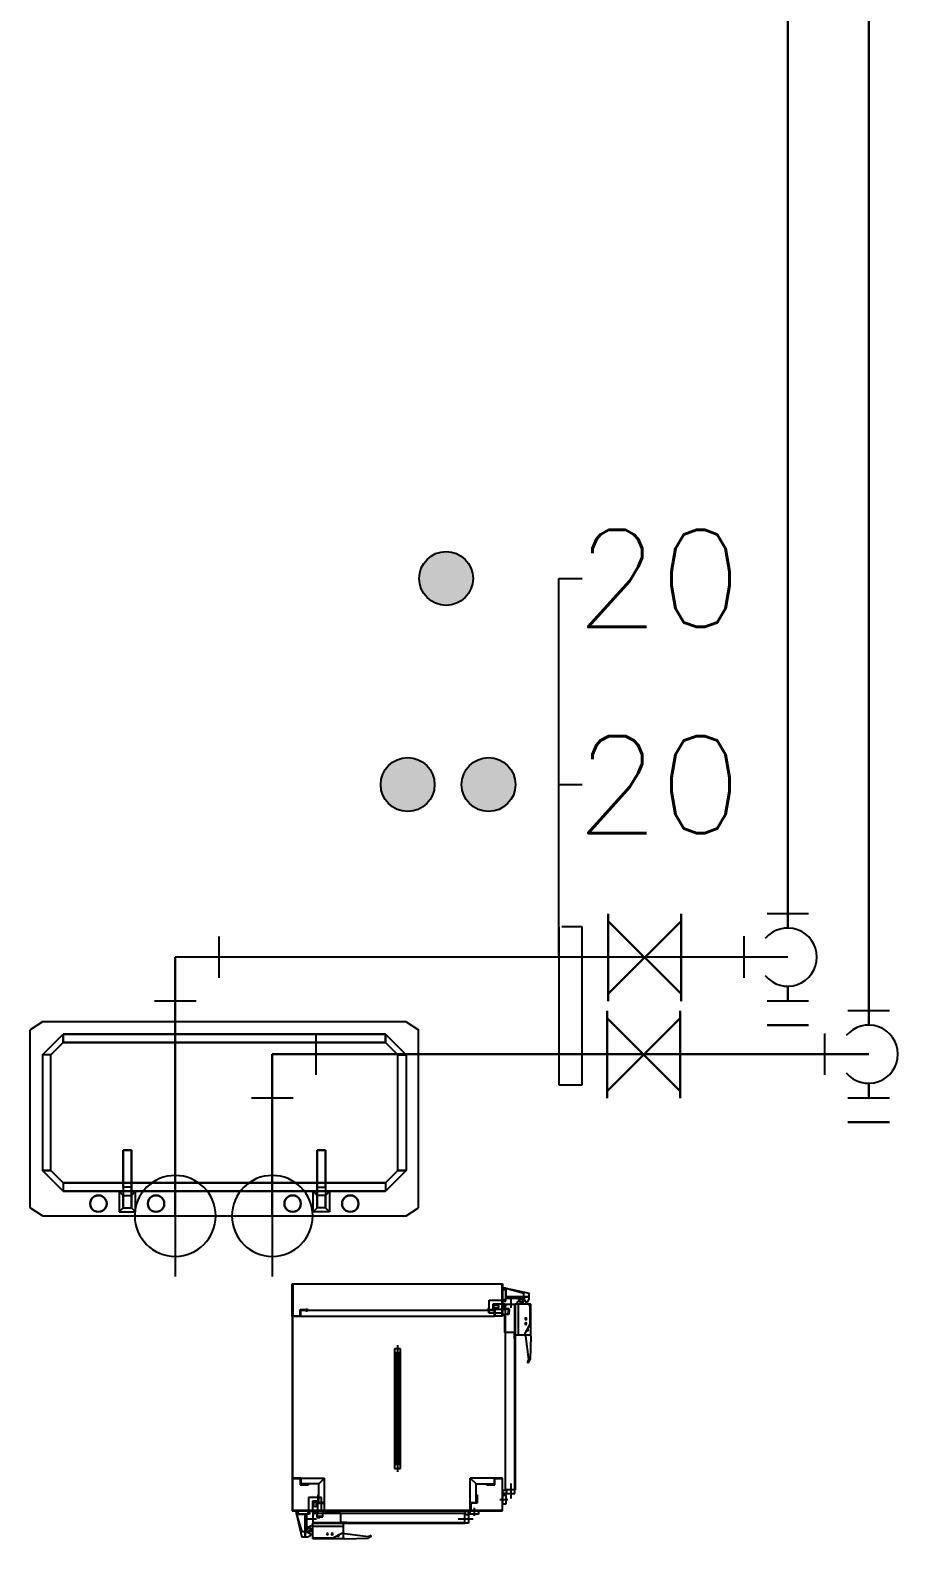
# Model space of a CAD drawing. Header units: millimetres. Extents: x 98929 to 11941380, y 952 to 54154.
# Drawn here: x 241395 to 244076, y 35898 to 40561 of the extents above; entities that cross this region are included whole.
import ezdxf
from ezdxf.enums import TextEntityAlignment as Align

# ---------------------------------------------------------------- set-up
doc = ezdxf.new("R2010")
doc.units = ezdxf.units.MM
doc.linetypes.add('PHANTOM', pattern=[63.5, 31.75, -6.35, 6.35, -6.35, 6.35, -6.35])
doc.layers.add('-급수', color=3, linetype='Continuous', lineweight=30)
doc.layers.add('-급탕', color=2, linetype='Continuous', lineweight=30)
for name, color, linetype in [('1', 1, 'Continuous'), ('5TXT', 7, 'Continuous'), ('ex', 1, 'Continuous'), ('pipe', 3, 'Continuous'), ('Y', 2, 'Continuous'), ('빌트인', 8, 'Continuous')]:
    doc.layers.add(name, color=color, linetype=linetype)
doc.styles.add('굴림', font='simple.shx', dxfattribs={"bigfont": 'whgtxt.shx'})

# ---------------------------------------------------------------- blocks, each defined once
blk = doc.blocks.new('SINK3')
at = {"layer": '빌트인', "linetype": 'Continuous'}
for p, q in [((-561.9, 0), (-600, -25.4)), ((-561.9, 0), (561.9, 0)), ((561.9, 0), (600, -25.4)), ((-600, -25.4), (-600, -574.6)), ((-413.7, -31.6), (-414.5, -38.2)), ((-414.5, -38.2), (-413.7, -31.6)), ((-413.7, -31.6), (-414.5, -38.2)), ((-414.5, -38.2), (-413.7, -31.6)), ((-414.5, -38.2), (-414.5, -38.2)), ((-414.5, -38.2), (-413.7, -44.8)), ((-414.5, -38.2), (-414.5, -38.2)), ((-413.7, -44.8), (-414.5, -38.2)), ((-414.5, -38.2), (-413.7, -44.8)), ((-413.7, -44.8), (-414.5, -38.2)), ((-411.1, -25.4), (-413.7, -31.6)), ((-413.7, -31.6), (-411.1, -25.4)), ((-411.1, -25.4), (-413.7, -31.6)), ((-413.7, -31.6), (-411.1, -25.4)), ((-413.7, -31.6), (-413.7, -31.6)), ((-413.7, -31.6), (-413.7, -31.6)), ((-413.7, -44.8), (-413.7, -44.8)), ((-413.7, -44.8), (-411.1, -51)), ((-413.7, -44.8), (-413.7, -44.8)), ((-411.1, -51), (-413.7, -44.8)), ((-413.7, -44.8), (-411.1, -51)), ((-411.1, -51), (-413.7, -44.8)), ((-407.1, -20.2), (-411.1, -25.4)), ((-411.1, -25.4), (-407.1, -20.2)), ((-407.1, -20.2), (-411.1, -25.4)), ((-411.1, -25.4), (-407.1, -20.2)), ((-411.1, -25.4), (-411.1, -25.4)), ((-411.1, -25.4), (-411.1, -25.4)), ((-401.8, -16.2), (-407.1, -20.2)), ((-407.1, -20.2), (-401.8, -16.2)), ((-401.8, -16.2), (-407.1, -20.2)), ((-407.1, -20.2), (-401.8, -16.2)), ((-407.1, -20.2), (-407.1, -20.2)), ((-407.1, -20.2), (-407.1, -20.2)), ((-395.6, -13.6), (-401.8, -16.2)), ((-401.8, -16.2), (-395.6, -13.6)), ((-395.6, -13.6), (-401.8, -16.2)), ((-401.8, -16.2), (-395.6, -13.6)), ((-401.8, -16.2), (-401.8, -16.2)), ((-401.8, -16.2), (-401.8, -16.2)), ((-389.1, -12.8), (-395.6, -13.6)), ((-395.6, -13.6), (-389.1, -12.8)), ((-389.1, -12.8), (-395.6, -13.6)), ((-395.6, -13.6), (-389.1, -12.8)), ((-395.6, -13.6), (-395.6, -13.6)), ((-395.6, -13.6), (-395.6, -13.6)), ((-382.5, -13.6), (-389.1, -12.8)), ((-389.1, -12.8), (-389.1, -12.8)), ((-389.1, -12.8), (-382.5, -13.6)), ((-382.5, -13.6), (-389.1, -12.8)), ((-389.1, -12.8), (-382.5, -13.6)), ((-389.1, -12.8), (-389.1, -12.8)), ((-376.3, -16.2), (-382.5, -13.6)), ((-382.5, -13.6), (-382.5, -13.6)), ((-382.5, -13.6), (-376.3, -16.2)), ((-376.3, -16.2), (-382.5, -13.6)), ((-382.5, -13.6), (-376.3, -16.2)), ((-382.5, -13.6), (-382.5, -13.6)), ((-371.1, -20.2), (-376.3, -16.2)), ((-376.3, -16.2), (-376.3, -16.2)), ((-376.3, -16.2), (-371.1, -20.2)), ((-371.1, -20.2), (-376.3, -16.2)), ((-376.3, -16.2), (-371.1, -20.2)), ((-376.3, -16.2), (-376.3, -16.2)), ((-367.1, -25.4), (-371.1, -20.2)), ((-371.1, -20.2), (-371.1, -20.2)), ((-371.1, -20.2), (-367.1, -25.4)), ((-367.1, -25.4), (-371.1, -20.2)), ((-371.1, -20.2), (-367.1, -25.4)), ((-371.1, -20.2), (-371.1, -20.2)), ((-364.5, -31.6), (-367.1, -25.4)), ((-367.1, -25.4), (-367.1, -25.4)), ((-367.1, -25.4), (-364.5, -31.6)), ((-364.5, -31.6), (-367.1, -25.4)), ((-367.1, -25.4), (-364.5, -31.6)), ((-367.1, -25.4), (-367.1, -25.4)), ((-367.1, -51), (-364.5, -44.8)), ((-364.5, -44.8), (-367.1, -51)), ((-367.1, -51), (-364.5, -44.8)), ((-364.5, -44.8), (-367.1, -51)), ((-363.6, -38.2), (-364.5, -31.6)), ((-364.5, -31.6), (-364.5, -31.6)), ((-364.5, -31.6), (-363.6, -38.2)), ((-363.6, -38.2), (-364.5, -31.6)), ((-364.5, -31.6), (-363.6, -38.2)), ((-364.5, -31.6), (-364.5, -31.6)), ((-364.5, -44.8), (-363.6, -38.2)), ((-363.6, -38.2), (-364.5, -44.8)), ((-364.5, -44.8), (-363.6, -38.2)), ((-363.6, -38.2), (-364.5, -44.8)), ((-364.5, -44.8), (-364.5, -44.8)), ((-364.5, -44.8), (-364.5, -44.8)), ((-363.6, -38.2), (-363.6, -38.2)), ((-363.6, -38.2), (-363.6, -38.2)), ((-312.8, -25.4), (-325.4, -12.8)), ((-325.4, -12.8), (-274.6, -12.8)), ((-325.4, -76.4), (-325.4, -12.8)), ((-312.8, -25.4), (-325.4, -12.8)), ((-312.8, -89.1), (-312.8, -25.4)), ((-312.8, -25.4), (-287.2, -25.4)), ((-312.8, -25.4), (-312.8, -63.6)), ((-312.8, -89.1), (-312.8, -25.4)), ((-312.8, -25.4), (-287.2, -25.4)), ((-287.2, -25.4), (-274.6, -12.8)), ((-287.2, -25.4), (-274.6, -12.8)), ((-287.2, -25.4), (-287.2, -89.1)), ((-287.2, -25.4), (-287.2, -63.6)), ((-287.2, -89.1), (-287.2, -25.4)), ((-274.6, -12.8), (-274.6, -76.4)), ((-235.5, -31.6), (-236.4, -38.2)), ((-236.4, -38.2), (-235.5, -31.6)), ((-235.5, -31.6), (-236.4, -38.2)), ((-236.4, -38.2), (-235.5, -31.6)), ((-236.4, -38.2), (-236.4, -38.2)), ((-236.4, -38.2), (-235.5, -44.8)), ((-236.4, -38.2), (-236.4, -38.2)), ((-235.5, -44.8), (-236.4, -38.2)), ((-236.4, -38.2), (-235.5, -44.8)), ((-235.5, -44.8), (-236.4, -38.2)), ((-232.9, -25.4), (-235.5, -31.6)), ((-235.5, -31.6), (-232.9, -25.4)), ((-232.9, -25.4), (-235.5, -31.6)), ((-235.5, -31.6), (-232.9, -25.4)), ((-235.5, -31.6), (-235.5, -31.6)), ((-235.5, -31.6), (-235.5, -31.6)), ((-235.5, -44.8), (-235.5, -44.8)), ((-235.5, -44.8), (-232.9, -51)), ((-235.5, -44.8), (-235.5, -44.8)), ((-232.9, -51), (-235.5, -44.8)), ((-235.5, -44.8), (-232.9, -51)), ((-232.9, -51), (-235.5, -44.8)), ((-228.9, -20.2), (-232.9, -25.4)), ((-232.9, -25.4), (-228.9, -20.2)), ((-228.9, -20.2), (-232.9, -25.4)), ((-232.9, -25.4), (-228.9, -20.2)), ((-232.9, -25.4), (-232.9, -25.4)), ((-232.9, -25.4), (-232.9, -25.4)), ((-223.7, -16.2), (-228.9, -20.2)), ((-228.9, -20.2), (-223.7, -16.2)), ((-223.7, -16.2), (-228.9, -20.2)), ((-228.9, -20.2), (-223.7, -16.2)), ((-228.9, -20.2), (-228.9, -20.2)), ((-228.9, -20.2), (-228.9, -20.2)), ((-217.5, -13.6), (-223.7, -16.2)), ((-223.7, -16.2), (-217.5, -13.6)), ((-217.5, -13.6), (-223.7, -16.2)), ((-223.7, -16.2), (-217.5, -13.6)), ((-223.7, -16.2), (-223.7, -16.2)), ((-223.7, -16.2), (-223.7, -16.2)), ((-210.9, -12.8), (-217.5, -13.6)), ((-217.5, -13.6), (-210.9, -12.8)), ((-210.9, -12.8), (-217.5, -13.6)), ((-217.5, -13.6), (-210.9, -12.8)), ((-217.5, -13.6), (-217.5, -13.6)), ((-217.5, -13.6), (-217.5, -13.6)), ((-204.4, -13.6), (-210.9, -12.8)), ((-210.9, -12.8), (-210.9, -12.8)), ((-210.9, -12.8), (-204.4, -13.6)), ((-204.4, -13.6), (-210.9, -12.8)), ((-210.9, -12.8), (-204.4, -13.6)), ((-210.9, -12.8), (-210.9, -12.8)), ((-198.2, -16.2), (-204.4, -13.6)), ((-204.4, -13.6), (-204.4, -13.6)), ((-204.4, -13.6), (-198.2, -16.2)), ((-198.2, -16.2), (-204.4, -13.6)), ((-204.4, -13.6), (-198.2, -16.2)), ((-204.4, -13.6), (-204.4, -13.6)), ((-192.9, -20.2), (-198.2, -16.2)), ((-198.2, -16.2), (-198.2, -16.2)), ((-198.2, -16.2), (-192.9, -20.2)), ((-192.9, -20.2), (-198.2, -16.2)), ((-198.2, -16.2), (-192.9, -20.2)), ((-198.2, -16.2), (-198.2, -16.2)), ((-188.9, -25.4), (-192.9, -20.2)), ((-192.9, -20.2), (-192.9, -20.2)), ((-192.9, -20.2), (-188.9, -25.4)), ((-188.9, -25.4), (-192.9, -20.2)), ((-192.9, -20.2), (-188.9, -25.4)), ((-192.9, -20.2), (-192.9, -20.2)), ((-186.3, -31.6), (-188.9, -25.4)), ((-188.9, -25.4), (-188.9, -25.4)), ((-188.9, -25.4), (-186.3, -31.6)), ((-186.3, -31.6), (-188.9, -25.4)), ((-188.9, -25.4), (-186.3, -31.6)), ((-188.9, -25.4), (-188.9, -25.4)), ((-188.9, -51), (-186.3, -44.8)), ((-186.3, -44.8), (-188.9, -51)), ((-188.9, -51), (-186.3, -44.8)), ((-186.3, -44.8), (-188.9, -51)), ((-185.5, -38.2), (-186.3, -31.6)), ((-186.3, -31.6), (-186.3, -31.6)), ((-186.3, -31.6), (-185.5, -38.2)), ((-185.5, -38.2), (-186.3, -31.6)), ((-186.3, -31.6), (-185.5, -38.2)), ((-186.3, -31.6), (-186.3, -31.6)), ((-186.3, -44.8), (-185.5, -38.2)), ((-185.5, -38.2), (-186.3, -44.8)), ((-186.3, -44.8), (-185.5, -38.2)), ((-185.5, -38.2), (-186.3, -44.8)), ((-186.3, -44.8), (-186.3, -44.8)), ((-186.3, -44.8), (-186.3, -44.8)), ((-185.5, -38.2), (-185.5, -38.2)), ((-185.5, -38.2), (-185.5, -38.2)), ((185.5, -38.2), (186.3, -31.6)), ((186.3, -31.6), (185.5, -38.2)), ((185.5, -38.2), (186.3, -31.6)), ((186.3, -31.6), (185.5, -38.2)), ((186.3, -44.8), (185.5, -38.2)), ((185.5, -38.2), (185.5, -38.2)), ((185.5, -38.2), (186.3, -44.8)), ((186.3, -44.8), (185.5, -38.2)), ((185.5, -38.2), (186.3, -44.8)), ((185.5, -38.2), (185.5, -38.2)), ((186.3, -31.6), (188.9, -25.4)), ((188.9, -25.4), (186.3, -31.6)), ((186.3, -31.6), (188.9, -25.4)), ((188.9, -25.4), (186.3, -31.6)), ((186.3, -31.6), (186.3, -31.6)), ((186.3, -31.6), (186.3, -31.6)), ((188.9, -51), (186.3, -44.8)), ((186.3, -44.8), (186.3, -44.8)), ((186.3, -44.8), (188.9, -51)), ((188.9, -51), (186.3, -44.8)), ((186.3, -44.8), (188.9, -51)), ((186.3, -44.8), (186.3, -44.8)), ((188.9, -25.4), (192.9, -20.2)), ((192.9, -20.2), (188.9, -25.4)), ((188.9, -25.4), (192.9, -20.2)), ((192.9, -20.2), (188.9, -25.4)), ((188.9, -25.4), (188.9, -25.4)), ((188.9, -25.4), (188.9, -25.4)), ((192.9, -20.2), (198.2, -16.2)), ((198.2, -16.2), (192.9, -20.2)), ((192.9, -20.2), (198.2, -16.2)), ((198.2, -16.2), (192.9, -20.2)), ((192.9, -20.2), (192.9, -20.2)), ((192.9, -20.2), (192.9, -20.2)), ((198.2, -16.2), (204.4, -13.6)), ((204.4, -13.6), (198.2, -16.2)), ((198.2, -16.2), (204.4, -13.6)), ((204.4, -13.6), (198.2, -16.2)), ((198.2, -16.2), (198.2, -16.2)), ((198.2, -16.2), (198.2, -16.2)), ((204.4, -13.6), (210.9, -12.8)), ((210.9, -12.8), (204.4, -13.6)), ((204.4, -13.6), (210.9, -12.8)), ((210.9, -12.8), (204.4, -13.6)), ((204.4, -13.6), (204.4, -13.6)), ((204.4, -13.6), (204.4, -13.6)), ((210.9, -12.8), (210.9, -12.8)), ((210.9, -12.8), (217.5, -13.6)), ((210.9, -12.8), (210.9, -12.8)), ((217.5, -13.6), (210.9, -12.8)), ((210.9, -12.8), (217.5, -13.6)), ((217.5, -13.6), (210.9, -12.8)), ((217.5, -13.6), (217.5, -13.6)), ((217.5, -13.6), (223.7, -16.2)), ((217.5, -13.6), (217.5, -13.6)), ((223.7, -16.2), (217.5, -13.6)), ((217.5, -13.6), (223.7, -16.2)), ((223.7, -16.2), (217.5, -13.6)), ((223.7, -16.2), (223.7, -16.2)), ((223.7, -16.2), (228.9, -20.2)), ((223.7, -16.2), (223.7, -16.2)), ((228.9, -20.2), (223.7, -16.2)), ((223.7, -16.2), (228.9, -20.2)), ((228.9, -20.2), (223.7, -16.2)), ((228.9, -20.2), (228.9, -20.2)), ((228.9, -20.2), (232.9, -25.4)), ((228.9, -20.2), (228.9, -20.2)), ((232.9, -25.4), (228.9, -20.2)), ((228.9, -20.2), (232.9, -25.4)), ((232.9, -25.4), (228.9, -20.2)), ((232.9, -25.4), (232.9, -25.4)), ((232.9, -25.4), (235.5, -31.6)), ((232.9, -25.4), (232.9, -25.4)), ((235.5, -31.6), (232.9, -25.4)), ((232.9, -25.4), (235.5, -31.6)), ((235.5, -31.6), (232.9, -25.4)), ((235.5, -44.8), (232.9, -51)), ((232.9, -51), (235.5, -44.8)), ((235.5, -44.8), (232.9, -51)), ((232.9, -51), (235.5, -44.8)), ((235.5, -31.6), (235.5, -31.6)), ((235.5, -31.6), (236.4, -38.2)), ((235.5, -31.6), (235.5, -31.6)), ((236.4, -38.2), (235.5, -31.6)), ((235.5, -31.6), (236.4, -38.2)), ((236.4, -38.2), (235.5, -31.6)), ((236.4, -38.2), (235.5, -44.8)), ((235.5, -44.8), (236.4, -38.2)), ((236.4, -38.2), (235.5, -44.8)), ((235.5, -44.8), (236.4, -38.2)), ((235.5, -44.8), (235.5, -44.8)), ((235.5, -44.8), (235.5, -44.8)), ((236.4, -38.2), (236.4, -38.2)), ((236.4, -38.2), (236.4, -38.2)), ((287.2, -25.4), (274.6, -12.8)), ((325.4, -12.8), (274.6, -12.8)), ((274.6, -12.8), (274.6, -76.4)), ((287.2, -25.4), (274.6, -12.8)), ((287.2, -25.4), (287.2, -89.1)), ((312.8, -25.4), (287.2, -25.4)), ((287.2, -25.4), (287.2, -63.6)), ((287.2, -89.1), (287.2, -25.4)), ((312.8, -25.4), (287.2, -25.4)), ((312.8, -25.4), (325.4, -12.8)), ((312.8, -25.4), (325.4, -12.8)), ((312.8, -89.1), (312.8, -25.4)), ((312.8, -25.4), (312.8, -63.6)), ((312.8, -89.1), (312.8, -25.4)), ((325.4, -76.4), (325.4, -12.8)), ((363.6, -38.2), (364.5, -31.6)), ((364.5, -31.6), (363.6, -38.2)), ((363.6, -38.2), (364.5, -31.6)), ((364.5, -31.6), (363.6, -38.2)), ((364.5, -44.8), (363.6, -38.2)), ((363.6, -38.2), (363.6, -38.2)), ((363.6, -38.2), (364.5, -44.8)), ((364.5, -44.8), (363.6, -38.2)), ((363.6, -38.2), (364.5, -44.8)), ((363.6, -38.2), (363.6, -38.2)), ((364.5, -31.6), (367.1, -25.4)), ((367.1, -25.4), (364.5, -31.6)), ((364.5, -31.6), (367.1, -25.4)), ((367.1, -25.4), (364.5, -31.6)), ((364.5, -31.6), (364.5, -31.6)), ((364.5, -31.6), (364.5, -31.6)), ((367.1, -51), (364.5, -44.8)), ((364.5, -44.8), (364.5, -44.8)), ((364.5, -44.8), (367.1, -51)), ((367.1, -51), (364.5, -44.8)), ((364.5, -44.8), (367.1, -51)), ((364.5, -44.8), (364.5, -44.8)), ((367.1, -25.4), (371.1, -20.2)), ((371.1, -20.2), (367.1, -25.4)), ((367.1, -25.4), (371.1, -20.2)), ((371.1, -20.2), (367.1, -25.4)), ((367.1, -25.4), (367.1, -25.4)), ((367.1, -25.4), (367.1, -25.4)), ((371.1, -20.2), (376.3, -16.2)), ((376.3, -16.2), (371.1, -20.2)), ((371.1, -20.2), (376.3, -16.2)), ((376.3, -16.2), (371.1, -20.2)), ((371.1, -20.2), (371.1, -20.2)), ((371.1, -20.2), (371.1, -20.2)), ((376.3, -16.2), (382.5, -13.6)), ((382.5, -13.6), (376.3, -16.2)), ((376.3, -16.2), (382.5, -13.6)), ((382.5, -13.6), (376.3, -16.2)), ((376.3, -16.2), (376.3, -16.2)), ((376.3, -16.2), (376.3, -16.2)), ((382.5, -13.6), (389.1, -12.8)), ((389.1, -12.8), (382.5, -13.6)), ((382.5, -13.6), (389.1, -12.8)), ((389.1, -12.8), (382.5, -13.6)), ((382.5, -13.6), (382.5, -13.6)), ((382.5, -13.6), (382.5, -13.6)), ((389.1, -12.8), (389.1, -12.8)), ((389.1, -12.8), (395.6, -13.6)), ((389.1, -12.8), (389.1, -12.8)), ((395.6, -13.6), (389.1, -12.8)), ((389.1, -12.8), (395.6, -13.6)), ((395.6, -13.6), (389.1, -12.8)), ((395.6, -13.6), (395.6, -13.6)), ((395.6, -13.6), (401.8, -16.2)), ((395.6, -13.6), (395.6, -13.6)), ((401.8, -16.2), (395.6, -13.6)), ((395.6, -13.6), (401.8, -16.2)), ((401.8, -16.2), (395.6, -13.6)), ((401.8, -16.2), (401.8, -16.2)), ((401.8, -16.2), (407.1, -20.2)), ((401.8, -16.2), (401.8, -16.2)), ((407.1, -20.2), (401.8, -16.2)), ((401.8, -16.2), (407.1, -20.2)), ((407.1, -20.2), (401.8, -16.2)), ((407.1, -20.2), (407.1, -20.2)), ((407.1, -20.2), (411.1, -25.4)), ((407.1, -20.2), (407.1, -20.2)), ((411.1, -25.4), (407.1, -20.2)), ((407.1, -20.2), (411.1, -25.4)), ((411.1, -25.4), (407.1, -20.2)), ((411.1, -25.4), (411.1, -25.4)), ((411.1, -25.4), (413.7, -31.6)), ((411.1, -25.4), (411.1, -25.4)), ((413.7, -31.6), (411.1, -25.4)), ((411.1, -25.4), (413.7, -31.6)), ((413.7, -31.6), (411.1, -25.4)), ((413.7, -44.8), (411.1, -51)), ((411.1, -51), (413.7, -44.8)), ((413.7, -44.8), (411.1, -51)), ((411.1, -51), (413.7, -44.8)), ((413.7, -31.6), (413.7, -31.6)), ((413.7, -31.6), (414.5, -38.2)), ((413.7, -31.6), (413.7, -31.6)), ((414.5, -38.2), (413.7, -31.6)), ((413.7, -31.6), (414.5, -38.2)), ((414.5, -38.2), (413.7, -31.6)), ((414.5, -38.2), (413.7, -44.8)), ((413.7, -44.8), (414.5, -38.2)), ((414.5, -38.2), (413.7, -44.8)), ((413.7, -44.8), (414.5, -38.2)), ((413.7, -44.8), (413.7, -44.8)), ((413.7, -44.8), (413.7, -44.8)), ((414.5, -38.2), (414.5, -38.2)), ((414.5, -38.2), (414.5, -38.2)), ((600, -25.4), (600, -574.6)), ((-498.2, -76.4), (-561.9, -140.1)), ((-561.9, -140.1), (-498.2, -76.4)), ((498.2, -76.4), (-498.2, -76.4)), ((-498.2, -101.8), (-498.2, -76.4)), ((-498.2, -76.4), (498.2, -76.4)), ((-498.2, -101.8), (-498.2, -76.4)), ((-411.1, -51), (-411.1, -51)), ((-411.1, -51), (-407.1, -56.2)), ((-411.1, -51), (-411.1, -51)), ((-407.1, -56.2), (-411.1, -51)), ((-411.1, -51), (-407.1, -56.2)), ((-407.1, -56.2), (-411.1, -51)), ((-407.1, -56.2), (-407.1, -56.2)), ((-407.1, -56.2), (-401.8, -60.2)), ((-407.1, -56.2), (-407.1, -56.2)), ((-401.8, -60.2), (-407.1, -56.2)), ((-407.1, -56.2), (-401.8, -60.2)), ((-401.8, -60.2), (-407.1, -56.2)), ((-401.8, -60.2), (-401.8, -60.2)), ((-401.8, -60.2), (-395.6, -62.8)), ((-401.8, -60.2), (-401.8, -60.2)), ((-395.6, -62.8), (-401.8, -60.2)), ((-401.8, -60.2), (-395.6, -62.8)), ((-395.6, -62.8), (-401.8, -60.2)), ((-395.6, -62.8), (-395.6, -62.8)), ((-395.6, -62.8), (-389.1, -63.6)), ((-395.6, -62.8), (-395.6, -62.8)), ((-389.1, -63.6), (-395.6, -62.8)), ((-395.6, -62.8), (-389.1, -63.6)), ((-389.1, -63.6), (-395.6, -62.8)), ((-389.1, -63.6), (-382.5, -62.8)), ((-382.5, -62.8), (-389.1, -63.6)), ((-389.1, -63.6), (-382.5, -62.8)), ((-382.5, -62.8), (-389.1, -63.6)), ((-389.1, -63.6), (-389.1, -63.6)), ((-389.1, -63.6), (-389.1, -63.6)), ((-382.5, -62.8), (-376.3, -60.2)), ((-376.3, -60.2), (-382.5, -62.8)), ((-382.5, -62.8), (-376.3, -60.2)), ((-376.3, -60.2), (-382.5, -62.8)), ((-382.5, -62.8), (-382.5, -62.8)), ((-382.5, -62.8), (-382.5, -62.8)), ((-376.3, -60.2), (-371.1, -56.2)), ((-371.1, -56.2), (-376.3, -60.2)), ((-376.3, -60.2), (-371.1, -56.2)), ((-371.1, -56.2), (-376.3, -60.2)), ((-376.3, -60.2), (-376.3, -60.2)), ((-376.3, -60.2), (-376.3, -60.2)), ((-371.1, -56.2), (-367.1, -51)), ((-367.1, -51), (-371.1, -56.2)), ((-371.1, -56.2), (-367.1, -51)), ((-367.1, -51), (-371.1, -56.2)), ((-371.1, -56.2), (-371.1, -56.2)), ((-371.1, -56.2), (-371.1, -56.2)), ((-367.1, -51), (-367.1, -51)), ((-367.1, -51), (-367.1, -51)), ((-325.4, -76.4), (-312.8, -63.6)), ((-312.8, -63.6), (-325.4, -76.4)), ((-274.6, -76.4), (-325.4, -76.4)), ((-312.8, -101.8), (-312.8, -63.6)), ((-312.8, -63.6), (-287.2, -63.6)), ((-312.8, -101.8), (-312.8, -63.6)), ((-312.8, -63.6), (-287.2, -63.6)), ((-312.8, -89.1), (-312.8, -203.6)), ((-287.2, -89.1), (-312.8, -89.1)), ((-287.2, -89.1), (-312.8, -89.1)), ((-312.8, -89.1), (-312.8, -101.8)), ((-312.8, -101.8), (-312.8, -89.1)), ((-312.8, -89.1), (-312.8, -203.6)), ((-287.2, -63.6), (-287.2, -101.8)), ((-287.2, -63.6), (-287.2, -101.8)), ((-287.2, -63.6), (-274.6, -76.4)), ((-274.6, -76.4), (-287.2, -63.6)), ((-287.2, -203.6), (-287.2, -89.1)), ((-287.2, -101.8), (-287.2, -89.1)), ((-287.2, -89.1), (-287.2, -203.6)), ((-287.2, -101.8), (-287.2, -89.1)), ((-232.9, -51), (-232.9, -51)), ((-232.9, -51), (-228.9, -56.2)), ((-232.9, -51), (-232.9, -51)), ((-228.9, -56.2), (-232.9, -51)), ((-232.9, -51), (-228.9, -56.2)), ((-228.9, -56.2), (-232.9, -51)), ((-228.9, -56.2), (-228.9, -56.2)), ((-228.9, -56.2), (-223.7, -60.2)), ((-228.9, -56.2), (-228.9, -56.2)), ((-223.7, -60.2), (-228.9, -56.2)), ((-228.9, -56.2), (-223.7, -60.2)), ((-223.7, -60.2), (-228.9, -56.2)), ((-223.7, -60.2), (-223.7, -60.2)), ((-223.7, -60.2), (-217.5, -62.8)), ((-223.7, -60.2), (-223.7, -60.2)), ((-217.5, -62.8), (-223.7, -60.2)), ((-223.7, -60.2), (-217.5, -62.8)), ((-217.5, -62.8), (-223.7, -60.2)), ((-217.5, -62.8), (-217.5, -62.8)), ((-217.5, -62.8), (-210.9, -63.6)), ((-217.5, -62.8), (-217.5, -62.8)), ((-217.5, -62.8), (-210.9, -63.6)), ((-210.9, -63.6), (-217.5, -62.8)), ((-217.5, -62.8), (-210.9, -63.6)), ((-210.9, -63.6), (-204.4, -62.8)), ((-204.4, -62.8), (-210.9, -63.6)), ((-210.9, -63.6), (-204.4, -62.8)), ((-204.4, -62.8), (-210.9, -63.6)), ((-210.9, -63.6), (-210.9, -63.6)), ((-210.9, -63.6), (-210.9, -63.6)), ((-204.4, -62.8), (-198.2, -60.2)), ((-198.2, -60.2), (-204.4, -62.8)), ((-204.4, -62.8), (-198.2, -60.2)), ((-198.2, -60.2), (-204.4, -62.8)), ((-204.4, -62.8), (-204.4, -62.8)), ((-204.4, -62.8), (-204.4, -62.8)), ((-198.2, -60.2), (-192.9, -56.2)), ((-192.9, -56.2), (-198.2, -60.2)), ((-198.2, -60.2), (-192.9, -56.2)), ((-192.9, -56.2), (-198.2, -60.2)), ((-198.2, -60.2), (-198.2, -60.2)), ((-198.2, -60.2), (-198.2, -60.2)), ((-192.9, -56.2), (-188.9, -51)), ((-188.9, -51), (-192.9, -56.2)), ((-192.9, -56.2), (-188.9, -51)), ((-188.9, -51), (-192.9, -56.2)), ((-192.9, -56.2), (-192.9, -56.2)), ((-192.9, -56.2), (-192.9, -56.2)), ((-188.9, -51), (-188.9, -51)), ((-188.9, -51), (-188.9, -51)), ((192.9, -56.2), (188.9, -51)), ((188.9, -51), (188.9, -51)), ((188.9, -51), (192.9, -56.2)), ((192.9, -56.2), (188.9, -51)), ((188.9, -51), (192.9, -56.2)), ((188.9, -51), (188.9, -51)), ((198.2, -60.2), (192.9, -56.2)), ((192.9, -56.2), (192.9, -56.2)), ((192.9, -56.2), (198.2, -60.2)), ((198.2, -60.2), (192.9, -56.2)), ((192.9, -56.2), (198.2, -60.2)), ((192.9, -56.2), (192.9, -56.2)), ((204.4, -62.8), (198.2, -60.2)), ((198.2, -60.2), (198.2, -60.2)), ((198.2, -60.2), (204.4, -62.8)), ((204.4, -62.8), (198.2, -60.2)), ((198.2, -60.2), (204.4, -62.8)), ((198.2, -60.2), (198.2, -60.2)), ((210.9, -63.6), (204.4, -62.8)), ((204.4, -62.8), (204.4, -62.8)), ((204.4, -62.8), (210.9, -63.6)), ((210.9, -63.6), (204.4, -62.8)), ((204.4, -62.8), (210.9, -63.6)), ((204.4, -62.8), (204.4, -62.8)), ((217.5, -62.8), (210.9, -63.6)), ((217.5, -62.8), (210.9, -63.6)), ((210.9, -63.6), (217.5, -62.8)), ((217.5, -62.8), (210.9, -63.6)), ((210.9, -63.6), (210.9, -63.6)), ((210.9, -63.6), (210.9, -63.6)), ((223.7, -60.2), (217.5, -62.8)), ((217.5, -62.8), (223.7, -60.2)), ((223.7, -60.2), (217.5, -62.8)), ((217.5, -62.8), (223.7, -60.2)), ((217.5, -62.8), (217.5, -62.8)), ((217.5, -62.8), (217.5, -62.8)), ((228.9, -56.2), (223.7, -60.2)), ((223.7, -60.2), (228.9, -56.2)), ((228.9, -56.2), (223.7, -60.2)), ((223.7, -60.2), (228.9, -56.2)), ((223.7, -60.2), (223.7, -60.2)), ((223.7, -60.2), (223.7, -60.2)), ((232.9, -51), (228.9, -56.2)), ((228.9, -56.2), (232.9, -51)), ((232.9, -51), (228.9, -56.2)), ((228.9, -56.2), (232.9, -51)), ((228.9, -56.2), (228.9, -56.2)), ((228.9, -56.2), (228.9, -56.2)), ((232.9, -51), (232.9, -51)), ((232.9, -51), (232.9, -51)), ((287.2, -63.6), (274.6, -76.4)), ((274.6, -76.4), (287.2, -63.6)), ((274.6, -76.4), (325.4, -76.4)), ((287.2, -63.6), (287.2, -101.8)), ((312.8, -63.6), (287.2, -63.6)), ((287.2, -63.6), (287.2, -101.8)), ((312.8, -63.6), (287.2, -63.6)), ((287.2, -203.6), (287.2, -89.1)), ((287.2, -89.1), (312.8, -89.1)), ((287.2, -89.1), (312.8, -89.1)), ((287.2, -101.8), (287.2, -89.1)), ((287.2, -89.1), (287.2, -203.6)), ((287.2, -101.8), (287.2, -89.1)), ((312.8, -101.8), (312.8, -63.6)), ((312.8, -101.8), (312.8, -63.6)), ((325.4, -76.4), (312.8, -63.6)), ((312.8, -63.6), (325.4, -76.4)), ((312.8, -89.1), (312.8, -203.6)), ((312.8, -89.1), (312.8, -101.8)), ((312.8, -101.8), (312.8, -89.1)), ((312.8, -89.1), (312.8, -203.6)), ((371.1, -56.2), (367.1, -51)), ((367.1, -51), (367.1, -51)), ((367.1, -51), (371.1, -56.2)), ((371.1, -56.2), (367.1, -51)), ((367.1, -51), (371.1, -56.2)), ((367.1, -51), (367.1, -51)), ((376.3, -60.2), (371.1, -56.2)), ((371.1, -56.2), (371.1, -56.2)), ((371.1, -56.2), (376.3, -60.2)), ((376.3, -60.2), (371.1, -56.2)), ((371.1, -56.2), (376.3, -60.2)), ((371.1, -56.2), (371.1, -56.2)), ((382.5, -62.8), (376.3, -60.2)), ((376.3, -60.2), (376.3, -60.2)), ((376.3, -60.2), (382.5, -62.8)), ((382.5, -62.8), (376.3, -60.2)), ((376.3, -60.2), (382.5, -62.8)), ((376.3, -60.2), (376.3, -60.2)), ((389.1, -63.6), (382.5, -62.8)), ((382.5, -62.8), (382.5, -62.8)), ((382.5, -62.8), (389.1, -63.6)), ((389.1, -63.6), (382.5, -62.8)), ((382.5, -62.8), (389.1, -63.6)), ((382.5, -62.8), (382.5, -62.8)), ((395.6, -62.8), (389.1, -63.6)), ((389.1, -63.6), (395.6, -62.8)), ((395.6, -62.8), (389.1, -63.6)), ((389.1, -63.6), (395.6, -62.8)), ((389.1, -63.6), (389.1, -63.6)), ((389.1, -63.6), (389.1, -63.6)), ((401.8, -60.2), (395.6, -62.8)), ((395.6, -62.8), (401.8, -60.2)), ((401.8, -60.2), (395.6, -62.8)), ((395.6, -62.8), (401.8, -60.2)), ((395.6, -62.8), (395.6, -62.8)), ((395.6, -62.8), (395.6, -62.8)), ((407.1, -56.2), (401.8, -60.2)), ((401.8, -60.2), (407.1, -56.2)), ((407.1, -56.2), (401.8, -60.2)), ((401.8, -60.2), (407.1, -56.2)), ((401.8, -60.2), (401.8, -60.2)), ((401.8, -60.2), (401.8, -60.2)), ((411.1, -51), (407.1, -56.2)), ((407.1, -56.2), (411.1, -51)), ((411.1, -51), (407.1, -56.2)), ((407.1, -56.2), (411.1, -51)), ((407.1, -56.2), (407.1, -56.2)), ((407.1, -56.2), (407.1, -56.2)), ((411.1, -51), (411.1, -51)), ((411.1, -51), (411.1, -51)), ((498.2, -76.4), (561.9, -140.1)), ((498.2, -101.8), (498.2, -76.4)), ((561.9, -140.1), (498.2, -76.4)), ((498.2, -101.8), (498.2, -76.4)), ((-536.4, -140.1), (-498.2, -101.8)), ((-498.2, -101.8), (-536.4, -140.1)), ((-498.2, -101.8), (498.2, -101.8)), ((498.2, -101.8), (-498.2, -101.8)), ((-312.8, -101.8), (-312.8, -203.6)), ((-312.8, -101.8), (-287.2, -101.8)), ((-287.2, -101.8), (-312.8, -101.8)), ((-312.8, -203.6), (-312.8, -101.8)), ((-287.2, -203.6), (-287.2, -101.8)), ((-287.2, -203.6), (-287.2, -101.8)), ((287.2, -203.6), (287.2, -101.8)), ((312.8, -101.8), (287.2, -101.8)), ((287.2, -101.8), (312.8, -101.8)), ((287.2, -203.6), (287.2, -101.8)), ((312.8, -101.8), (312.8, -203.6)), ((312.8, -203.6), (312.8, -101.8)), ((536.4, -140.1), (498.2, -101.8)), ((498.2, -101.8), (536.4, -140.1)), ((-561.9, -498.2), (-561.9, -140.1)), ((-561.9, -140.1), (-536.4, -140.1)), ((-561.9, -498.2), (-561.9, -140.1)), ((-536.4, -140.1), (-561.9, -140.1)), ((-536.4, -140.1), (-536.4, -498.2)), ((-536.4, -140.1), (-536.4, -498.2)), ((536.4, -140.1), (536.4, -498.2)), ((536.4, -140.1), (536.4, -498.2)), ((561.9, -140.1), (536.4, -140.1)), ((536.4, -140.1), (561.9, -140.1)), ((561.9, -498.2), (561.9, -140.1)), ((561.9, -498.2), (561.9, -140.1)), ((-312.8, -203.6), (-287.2, -203.6)), ((-312.8, -203.6), (-287.2, -203.6)), ((-312.8, -203.6), (-312.8, -203.6)), ((-287.2, -203.6), (-312.8, -203.6)), ((-312.8, -203.6), (-287.2, -203.6)), ((-312.8, -203.6), (-312.8, -203.6)), ((-287.2, -203.6), (-287.2, -203.6)), ((-287.2, -203.6), (-287.2, -203.6)), ((312.8, -203.6), (287.2, -203.6)), ((312.8, -203.6), (287.2, -203.6)), ((287.2, -203.6), (312.8, -203.6)), ((287.2, -203.6), (287.2, -203.6)), ((312.8, -203.6), (287.2, -203.6)), ((287.2, -203.6), (287.2, -203.6)), ((312.8, -203.6), (312.8, -203.6)), ((312.8, -203.6), (312.8, -203.6)), ((-561.9, -498.2), (-498.2, -561.9)), ((-536.4, -498.2), (-561.9, -498.2)), ((-561.9, -498.2), (-498.2, -561.9)), ((-536.4, -498.2), (-561.9, -498.2)), ((-536.4, -498.2), (-498.2, -536.4)), ((-498.2, -536.4), (-536.4, -498.2)), ((561.9, -498.2), (498.2, -561.9)), ((536.4, -498.2), (498.2, -536.4)), ((561.9, -498.2), (498.2, -561.9)), ((498.2, -536.4), (536.4, -498.2)), ((536.4, -498.2), (561.9, -498.2)), ((536.4, -498.2), (561.9, -498.2)), ((498.2, -536.4), (-498.2, -536.4)), ((-498.2, -561.9), (-498.2, -536.4)), ((-498.2, -536.4), (498.2, -536.4)), ((-498.2, -536.4), (-498.2, -561.9)), ((498.2, -561.9), (498.2, -536.4)), ((498.2, -536.4), (498.2, -561.9)), ((-561.9, -600), (-600, -574.6)), ((561.9, -600), (-561.9, -600)), ((-498.2, -561.9), (498.2, -561.9)), ((498.2, -561.9), (-498.2, -561.9)), ((561.9, -600), (600, -574.6))]:
    blk.add_line(p, q, dxfattribs=at)
blk = doc.blocks.new('PB3')
at = {"layer": '빌트인', "linetype": 'Continuous'}
for p, q in [((13, 711.2), (29, 783.2)), ((13, 711.2), (29, 766.2)), ((39, 783.2), (29, 783.2)), ((39, 766.2), (29, 766.2)), ((39, 711.2), (39, 783.2)), ((39, 782.2), (47, 782.2)), ((39, 711.2), (39, 766.2)), ((39, 765.2), (47, 765.2)), ((39, 750.2), (47, 750.2)), ((41, 782.2), (41, 767.2)), ((41, 765.2), (41, 750.2)), ((44, 767.2), (52, 767.2)), ((45, 767.2), (45, 711.2)), ((45, 750.2), (45, 711.2)), ((47, 782.2), (54.8, 778.3)), ((47, 767.2), (54.8, 771.1)), ((47, 765.2), (54.8, 761.3)), ((47, 763.9), (63, 763.9)), ((47, 750.2), (54.8, 754.1)), ((162, 787.9), (63, 787.9)), ((157, 787.9), (63, 787.9)), ((63, 787.9), (63, 739.9)), ((63, 782.6), (68, 784.9)), ((63, 748.9), (157, 748.9)), ((68, 784.9), (125, 784.9)), ((125, 784.9), (157, 767.9)), ((157, 739.9), (157, 787.9)), ((162, 772.9), (157, 767.9)), ((162, 787.9), (234, 785.9)), ((234, 781.9), (162, 772.9)), ((244, 780.9), (234, 785.9)), ((244, 777.9), (234, 781.9)), ((244, 780.9), (244, 777.9)), ((0, 701.2), (650, 701.2)), ((0, 100), (0, 701.2)), ((0, 701.2), (100, 701.2)), ((648.8, 700), (1.2, 700)), ((1.2, 700), (1.2, 100)), ((98.8, 700), (1.2, 700)), ((48, 711.2), (13, 711.2)), ((13, 711.2), (13, 701.2)), ((18, 711.2), (44, 711.2)), ((18, 711.2), (44, 711.2)), ((53, 711.2), (18, 711.2)), ((18, 711.2), (18, 701.2)), ((44.3, 726.2), (74.5, 726.2)), ((48, 701.2), (48, 711.2)), ((50.5, 700), (90.5, 700)), ((50.5, 700), (90.5, 700)), ((50.5, 660), (50.5, 700)), ((53, 701.2), (53, 711.2)), ((60, 745.9), (63, 745.9)), ((63, 739.9), (533, 739.9)), ((63, 707.9), (63, 739.9)), ((63, 739.9), (157, 739.9)), ((63, 707.9), (63, 670.9)), ((78, 707.9), (63, 707.9)), ((531.8, 738.7), (64.2, 738.7)), ((64.2, 738.7), (64.2, 709.1)), ((64.2, 709.1), (531.8, 709.1)), ((65, 715.1), (65, 703.2)), ((76.8, 721.6), (84.8, 721.6)), ((76.8, 721.6), (76.8, 707.9)), ((78, 720.4), (78, 707.9)), ((84.8, 720.4), (78, 720.4)), ((78, 719.2), (78, 720.4)), ((78, 720.4), (94.2, 720.4)), ((93, 719.2), (78, 719.2)), ((78, 670.9), (78, 707.9)), ((84.8, 721.6), (84.8, 720.4)), ((90.5, 700), (90.5, 660)), ((93, 707.9), (93, 719.2)), ((150, 707.9), (93, 707.9)), ((94.2, 720.4), (94.2, 709.1)), ((94.2, 709.1), (148.8, 709.1)), ((98.8, 677.4), (98.8, 700)), ((100, 701.2), (100, 676.2)), ((148.8, 709.1), (148.8, 738.7)), ((148.8, 738.7), (168.8, 738.7)), ((168.8, 737.5), (150, 737.5)), ((150, 737.5), (150, 707.9)), ((168.8, 738.7), (168.8, 737.5)), ((526, 700), (505.5, 700)), ((513, 726.2), (559.4, 726.2)), ((650, 701.2), (526, 701.2)), ((527.2, 700), (648.8, 700)), ((531.2, 726.2), (537.9, 726.2)), ((531.8, 709.1), (531.8, 738.7)), ((533, 739.9), (533, 707.9)), ((544, 739.2), (533, 739.2)), ((533, 739.2), (533, 713.2)), ((544, 739.2), (533, 739.2)), ((533, 739.2), (533, 713.2)), ((533, 713.2), (544, 713.2)), ((534, 701.2), (534, 713.2)), ((534, 701.2), (543, 701.2)), ((543, 701.2), (543, 713.2)), ((549.4, 711.2), (543, 711.2)), ((550, 702.2), (543, 702.2)), ((578, 701.2), (543, 701.2)), ((578, 701.2), (543, 701.2)), ((578, 701.2), (543, 701.2)), ((544, 713.2), (544, 739.2)), ((637, 701.2), (548, 701.2)), ((637, 701.2), (548, 701.2)), ((637, 701.2), (548, 701.2)), ((575.5, 712.2), (550, 712.2)), ((550, 712.2), (550, 701.2)), ((550, 701.2), (550, 676.2)), ((550, 701.2), (575.5, 701.2)), ((550, 701.2), (575.5, 701.2)), ((551.2, 677.4), (551.2, 700)), ((563, 717.1), (563, 692.4)), ((575.5, 701.2), (575.5, 712.2)), ((575.5, 701.2), (575.5, 712.2)), ((648.8, 601.2), (648.8, 700)), ((650, 701.2), (650, 600)), ((90.5, 660), (50.5, 660)), ((63, 670.9), (78, 670.9)), ((66, 678.5), (66, 684.5)), ((75, 684.5), (75, 678.5)), ((78.8, 652.4), (78.8, 677.4)), ((78.8, 677.4), (98.8, 677.4)), ((100, 676.2), (80, 676.2)), ((80, 676.2), (80, 652.4)), ((82, 675.2), (82, 618)), ((100, 675.2), (82, 675.2)), ((100, 675.2), (100, 600)), ((100, 675.2), (100, 600)), ((550, 676.2), (570, 676.2)), ((550, 675.2), (550, 600)), ((550, 675.2), (568, 675.2)), ((571.2, 677.4), (551.2, 677.4)), ((568, 675.2), (568, 618)), ((570, 676.2), (570, 652.4)), ((571.2, 652.4), (571.2, 677.4)), ((665.9, 667), (641.2, 667)), ((650, 679.5), (661, 679.5)), ((650, 654), (650, 679.5)), ((650, 679.5), (661, 679.5)), ((650, 654), (650, 679.5)), ((661, 654), (650, 654)), ((651, 654), (651, 647)), ((660, 653.4), (660, 647)), ((661, 679.5), (661, 654)), ((675, 617), (675, 663.4)), ((23.8, 621.2), (50, 621.2)), ((23.8, 601.2), (23.8, 621.2)), ((25, 620), (25, 600)), ((50, 620), (25, 620)), ((25, 618), (25, 600)), ((82, 618), (26, 618)), ((26, 600), (26, 618)), ((50, 621.2), (50, 620)), ((80, 652.4), (78.8, 652.4)), ((100, 600), (82, 618)), ((100, 600), (82, 618)), ((550, 600), (568, 618)), ((568, 618), (624, 618)), ((570, 652.4), (571.2, 652.4)), ((600, 621.2), (626.2, 621.2)), ((600, 620), (600, 621.2)), ((625, 620), (600, 620)), ((624, 600), (624, 618)), ((625, 600), (625, 620)), ((625, 600), (625, 618)), ((626.2, 621.2), (626.2, 601.2)), ((650, 638), (650, 647)), ((650, 647), (662, 647)), ((650, 638), (662, 638)), ((688.7, 637), (656.7, 637)), ((657.9, 635.8), (687.5, 635.8)), ((657.9, 64.2), (657.9, 635.8)), ((662, 648), (688, 648)), ((662, 637), (662, 648)), ((688, 637), (662, 637)), ((688, 637), (662, 637)), ((675, 635.2), (675, 641.9)), ((687.5, 635.8), (687.5, 64.2)), ((688, 648), (688, 637)), ((688, 648), (688, 637)), ((688.7, 63), (688.7, 637)), ((1.2, 601.2), (23.8, 601.2)), ((25, 600), (1.2, 600)), ((26, 600), (100, 600)), ((26, 600), (100, 600)), ((315.7, 570.2), (334.3, 570.2)), ((315.7, 200.5), (315.7, 570.2)), ((325, 189.9), (325, 580.8)), ((334.3, 570.2), (334.3, 200.5)), ((624, 600), (550, 600)), ((650, 600), (625, 600)), ((626.2, 601.2), (648.8, 601.2)), ((315.7, 557.3), (334.3, 557.3)), ((319, 554.1), (331, 554.1)), ((319, 216.6), (319, 554.1)), ((331, 554.1), (331, 216.6)), ((730.7, 234), (721.7, 162)), ((729.7, 244), (726.7, 244)), ((726.7, 244), (730.7, 234)), ((729.7, 244), (734.7, 234)), ((736.7, 162), (734.7, 234)), ((334.3, 213.4), (315.7, 213.4)), ((334.3, 200.5), (315.7, 200.5)), ((331, 216.6), (319, 216.6)), ((656.7, 150), (656.7, 93)), ((686.3, 150), (656.7, 150)), ((657.9, 148.8), (687.5, 148.8)), ((657.9, 94.2), (657.9, 148.8)), ((686.3, 168.8), (686.3, 150)), ((687.5, 168.8), (686.3, 168.8)), ((687.5, 148.8), (687.5, 168.8)), ((688.7, 157), (736.7, 157)), ((688.7, 63), (688.7, 157)), ((697.7, 63), (697.7, 157)), ((721.7, 162), (716.7, 157)), ((733.7, 125), (716.7, 157)), ((736.7, 162), (736.7, 63)), ((736.7, 157), (736.7, 63)), ((0, 0), (0, 100)), ((25, 100), (0, 100)), ((0, 100), (0, 0)), ((0.1, 100), (25, 100)), ((1.2, 98.8), (1.2, 1.2)), ((1.2, 1.2), (1.2, 98.8)), ((1.2, 98.8), (23.8, 98.8)), ((23.8, 98.8), (23.8, 78.8)), ((25, 100), (625, 100)), ((25, 82), (25, 100)), ((25, 80), (25, 100)), ((625, 100), (625, 82)), ((650, 100), (625, 100)), ((625, 100), (625, 80)), ((626.2, 78.8), (626.2, 98.8)), ((626.2, 98.8), (648.8, 98.8)), ((648.8, 98.8), (648.8, 1.2)), ((650, 0), (650, 100)), ((669.2, 94.2), (657.9, 94.2)), ((669.2, 78), (669.2, 94.2)), ((733.7, 68), (733.7, 125)), ((0, 18), (0, 53)), ((0, 13), (0, 48)), ((23.8, 78.8), (48.8, 78.8)), ((625, 82), (25, 82)), ((48.8, 80), (25, 80)), ((43.8, 75.6), (43.8, 86.2)), ((48.8, 80), (48.8, 78.8)), ((625, 80), (601.2, 80)), ((601.2, 80), (601.2, 78.8)), ((601.2, 78.8), (626.2, 78.8)), ((606.2, 73.8), (606.2, 89.2)), ((608.8, 90.5), (608.8, 50.5)), ((648.8, 90.5), (608.8, 90.5)), ((608.8, 50.5), (648.8, 50.5)), ((619.7, 78), (656.7, 78)), ((619.7, 63), (619.7, 78)), ((656.7, 63), (619.7, 63)), ((633.3, 75), (627.3, 75)), ((627.3, 66), (633.3, 66)), ((648.8, 50.5), (648.8, 90.5)), ((650, 53), (660, 53)), ((650, 18), (650, 53)), ((650, 48), (660, 48)), ((650, 13), (650, 48)), ((663.9, 65), (652, 65)), ((656.7, 93), (668, 93)), ((669.2, 78), (656.7, 78)), ((656.7, 78), (656.7, 63)), ((670.4, 76.8), (656.7, 76.8)), ((656.7, 63), (688.7, 63)), ((687.5, 64.2), (657.9, 64.2)), ((660, 53), (660, 18)), ((660, 48), (660, 13)), ((668, 93), (668, 78)), ((668, 78), (669.2, 78)), ((669.2, 84.8), (669.2, 78)), ((670.4, 84.8), (669.2, 84.8)), ((670.4, 76.8), (670.4, 84.8)), ((675, 44.3), (675, 74.5)), ((736.7, 63), (688.7, 63)), ((694.7, 60), (694.7, 63)), ((699, 47), (702.9, 54.8)), ((699, 39), (699, 47)), ((714, 47), (710.1, 54.8)), ((712.7, 47), (712.7, 63)), ((714, 39), (714, 47)), ((716, 47), (719.9, 54.8)), ((716, 44), (716, 52)), ((731, 47), (727.1, 54.8)), ((731, 39), (731, 47)), ((731.4, 63), (733.7, 68)), ((0, 0), (650, 0)), ((648.8, 1.2), (1.2, 1.2)), ((660, 18), (650, 18)), ((660, 13), (650, 13)), ((699, 45), (660, 45)), ((716, 45), (660, 45)), ((660, 18), (660, 44)), ((660, 18), (660, 44)), ((660, 39), (715, 39)), ((660, 39), (732, 39)), ((660, 13), (715, 29)), ((660, 13), (732, 29)), ((714, 41), (699, 41)), ((715, 39), (715, 29)), ((731, 41), (716, 41)), ((732, 39), (732, 29))]:
    blk.add_line(p, q, dxfattribs=at)
for centre in [(108, 772.9), (123, 772.9), (142.5, 778.4), (727.2, 142.5), (721.7, 123), (721.7, 108)]:
    blk.add_circle(centre, 2.5, dxfattribs=at)
for centre, radius, start, end in [((65, 763.2), 18, 177.7639, 253.9421), ((53, 774.7), 4, 291.759, 68.241), ((53, 757.7), 4, 291.759, 68.241), ((70.5, 684.5), 4.5, 0, 180), ((70.5, 678.5), 4.5, 180, 0), ((627.3, 70.5), 4.5, 90, 270), ((633.3, 70.5), 4.5, 270, 90), ((712, 65), 18, 196.0579, 272.2361), ((706.5, 53), 4, 21.759, 158.241), ((723.5, 53), 4, 21.759, 158.241)]:
    blk.add_arc(centre, radius, start, end, dxfattribs=at)
blk = doc.blocks.new('P1')
at = {"layer": '1', "color": 1, "linetype": 'Continuous'}
for p, q in [((0, -112.5), (0, 112.5)), ((112.5, 0), (-112.5, 0))]:
    blk.add_line(p, q, dxfattribs=at)
at = {"layer": 'pipe', "color": 2}
blk.add_circle((0, 0), 75, dxfattribs=at)
blk = doc.blocks.new('A$C28993EBD')
at = {"layer": 'pipe', "color": 2}
for p, q in [((39.3, 123.2), (110.7, 123.2)), ((0, 83.8), (0, 12.5)), ((150, 83.8), (150, 12.5))]:
    blk.add_line(p, q, dxfattribs=at)
blk.add_arc((75, 48.2), 50, 129.5406, 50.4594, dxfattribs=at)
blk = doc.blocks.new('VALG01')
at = {"color": 3, "linetype": 'Continuous'}
for p, q in [((-1.25, 1.5), (-1.25, -1.5)), ((1.25, 1.5), (1.25, -1.5))]:
    blk.add_line(p, q, dxfattribs=at)
at = {"color": 2, "linetype": 'Continuous'}
for p, q in [((-1.25, -1.25), (1.25, 1.25)), ((-1.25, 1.25), (1.25, -1.25))]:
    blk.add_line(p, q, dxfattribs=at)
at = {"color": 3, "linetype": 'Continuous'}
for p in [(-1.25, 0), (1.25, 0)]:
    blk.add_point(p, dxfattribs=at)
blk = doc.blocks.new('A$C2A6351C6')
at = {"xscale": 49.99999999999999, "yscale": 49.99999999999999, "zscale": 49.99999999999999, "rotation": 180}
blk.add_blockref('VALG01', (62.5, 75), dxfattribs=at)

msp = doc.modelspace()

# ---------------------------------------------------------------- hatches: boundary and pattern name
at = {"layer": '5TXT'}
h = msp.add_hatch(color=7, dxfattribs=at)
h.dxf.hatch_style = 1
edge = h.paths.add_edge_path()
edge.add_arc((242679.9, 38866.4), 83.3, -450, -90)
h = msp.add_hatch(color=7, dxfattribs=at)
h.dxf.hatch_style = 1
edge = h.paths.add_edge_path()
edge.add_arc((242561.1, 38229.4), 83.3, -360, 0)
h = msp.add_hatch(color=7, dxfattribs=at)
h.dxf.hatch_style = 1
edge = h.paths.add_edge_path()
edge.add_arc((242811.1, 38229.4), 83.3, -360, 0)

# ---------------------------------------------------------------- linework, layer by layer
at = {"layer": '-급수', "linetype": 'Continuous', "ltscale": 10}
for p, q in [((243735.8, 37786.2), (243735.8, 41470.3)), ((241842.8, 36896.4), (241842.8, 37696.2)), ((243735.8, 37561.2), (243735.8, 37606.2))]:
    msp.add_line(p, q, dxfattribs=at)
at = {"layer": '-급수', "linetype": 'Continuous', "lineweight": -3}
msp.add_line((243735.8, 37696.2), (241842.8, 37696.2), dxfattribs=at)
at = {"layer": '-급수', "color": 2, "linetype": 'Continuous'}
msp.add_line((243800, 37486.2), (243671.6, 37486.2), dxfattribs=at)
at = {"layer": '-급탕', "color": 4, "linetype": 'Continuous', "ltscale": 10}
for p, q in [((243985.8, 37486.2), (243985.8, 41770.3)), ((242142.8, 36896.4), (242142.8, 37396.2)), ((243985.8, 37396.2), (242142.8, 37396.2)), ((243985.8, 37261.2), (243985.8, 37306.2))]:
    msp.add_line(p, q, dxfattribs=at)
at = {"layer": '-급탕', "linetype": 'Continuous', "ltscale": 10}
msp.add_line((244050, 37186.2), (243921.6, 37186.2), dxfattribs=at)
at = {"layer": '5TXT', "color": 7}
for centre in [(242679.9, 38866.4), (242561.1, 38229.4), (242811.1, 38229.4)]:
    msp.add_circle(centre, 83.3, dxfattribs=at)
at = {"layer": 'ex', "ltscale": 3000}
for p, q in [((243028.5, 37701.9), (243028.5, 38866.4)), ((243028.5, 38866.4), (243100.5, 38866.4)), ((243028.5, 38229.4), (243100.5, 38229.4)), ((243028.5, 37789.8), (243028.5, 37301.8)), ((243100.5, 37301.8), (243100.5, 37789.8)), ((243028.5, 37301.8), (243100.5, 37301.8))]:
    msp.add_line(p, q, dxfattribs=at)
at = {"layer": 'ex', "linetype": 'PHANTOM', "ltscale": 2}
msp.add_line((243100.5, 37789.8), (243028.5, 37789.8), dxfattribs=at)
at = {"layer": 'Y'}
for p, q in [((241977.8, 37760.4), (241977.8, 37631.9)), ((241778.6, 37561.2), (241907.1, 37561.2)), ((242277.8, 37460.4), (242277.8, 37331.9)), ((242078.6, 37261.2), (242207.1, 37261.2))]:
    msp.add_line(p, q, dxfattribs=at)

# ---------------------------------------------------------------- block references
at = {"layer": '-급수', "linetype": 'Continuous', "ltscale": 10, "xscale": 1.799999999988358, "yscale": 1.799999999988358, "zscale": 1.8}
for p in [(243181.1, 37560, 0.5), (243177.9, 37259.9, 0.5)]:
    msp.add_blockref('A$C2A6351C6', p, dxfattribs=at)
at = {"layer": '-급수', "linetype": 'Continuous', "ltscale": 10, "xscale": 1.799999999928928, "yscale": 1.799999999928928, "zscale": 1.799999999928928, "rotation": 90}
msp.add_blockref('A$C28993EBD', (243822.5, 37561.2), dxfattribs=at)
at = {"layer": '-급탕', "linetype": 'Continuous', "ltscale": 10, "xscale": 1.799999999928928, "yscale": 1.799999999928928, "zscale": 1.799999999928928, "rotation": 90}
msp.add_blockref('A$C28993EBD', (244072.5, 37261.2), dxfattribs=at)
at = {"layer": 'pipe', "xscale": -1.666666666666667, "yscale": 1.666666666666667, "zscale": 1.666666666666667, "rotation": 270}
for p in [(241842.8, 36896.4), (242142.8, 36896.4)]:
    msp.add_blockref('P1', p, dxfattribs=at)
at = {"layer": '빌트인', "linetype": 'Continuous', "lineweight": -3, "xscale": -1, "rotation": 180}
msp.add_blockref('SINK3', (241994.6, 36896.4), dxfattribs=at)
at = {"layer": '빌트인', "lineweight": -3, "xscale": -1, "rotation": 180}
msp.add_blockref('PB3', (242204.6, 36686.4), dxfattribs=at)

# ---------------------------------------------------------------- texts
at = {"layer": '5TXT', "color": 7, "style": '굴림'}
for p in [(243337.5, 38866.4), (243337.5, 38229.4)]:
    msp.add_text('20', height=300, dxfattribs=at).set_placement(p, align=Align.MIDDLE_CENTER)

doc.saveas('drawing.dxf')
